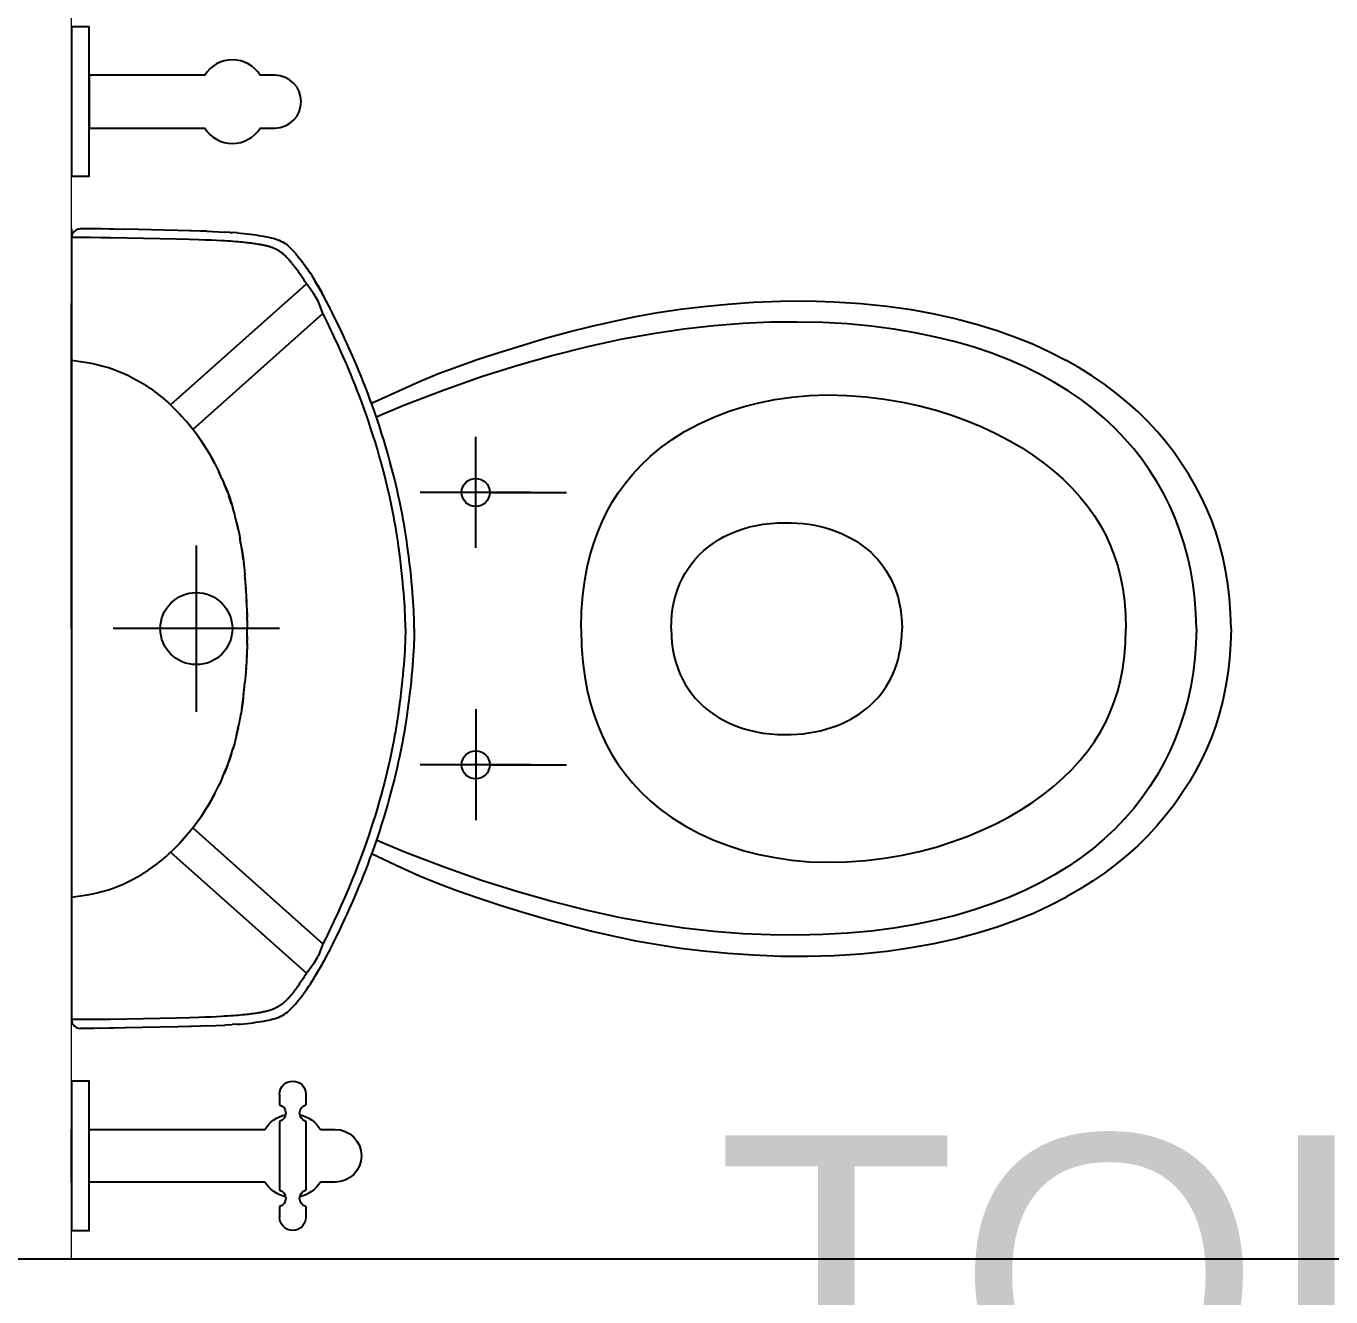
# Model space of a CAD drawing. Header units: millimetres. Extents: x 1255966 to 1543012, y 318612 to 465611.
# Drawn here: x 1410420 to 1411163, y 417077 to 417801 of the extents above; entities that cross this region are included whole.
import ezdxf

# ---------------------------------------------------------------- set-up
doc = ezdxf.new("R2010")
doc.units = ezdxf.units.MM
doc.header["$LTSCALE"] = 500
doc.header["$MEASUREMENT"] = 0
doc.layers.add('CILL', color=8, linetype='Continuous', lineweight=13)
for name, color, linetype in [('Drop', 143, 'Continuous'), ('FIXTURE', 251, 'Continuous'), ('HF', 95, 'Continuous'), ('TEXT-RM NAME', 6, 'Continuous')]:
    doc.layers.add(name, color=color, linetype=linetype)
doc.styles.get("Standard").update_dxf_attribs({"font": 'arial.ttf'})

# ---------------------------------------------------------------- blocks, each defined once
blk = doc.blocks.new('FH')
at = {"layer": 'FIXTURE'}
for p, q in [((70431.96, 31227.1), (70401.96, 31227.1)), ((70401.96, 31216.98), (70401.96, 31117.03)), ((70431.96, 31117.03), (70431.96, 31216.98)), ((70381.96, 31108.72), (70388.02, 31108.72)), ((70397.42, 31108.72), (70436.49, 31108.72)), ((70445.89, 31108.72), (70451.96, 31108.72)), ((70381.96, 31093.72), (70388.02, 31093.72)), ((70397.42, 31093.72), (70436.49, 31093.72)), ((70445.89, 31093.72), (70451.96, 31093.72)), ((70401.96, 31085.42), (70401.96, 31077.1)), ((70431.96, 31077.1), (70431.96, 31085.42))]:
    blk.add_line(p, q, dxfattribs=at)
blk.add_lwpolyline([(70374.46, 31227.1), (70459.46, 31227.1), (70459.46, 31216.98), (70374.46, 31216.98)], close=True, dxfattribs=at)
for centre, radius, start, end in [((70411.78, 31101.22), 18.61, 121.87767, 167.49458), ((70422.13, 31101.22), 18.61, 12.50542, 58.12233), ((70381.96, 31101.22), 7.5, 90, 270), ((70392.72, 31110.05), 4.88, 195.81513, 344.18487), ((70441.19, 31110.05), 4.88, 195.81513, 344.18487), ((70451.96, 31101.22), 7.5, 270, 90), ((70392.72, 31092.39), 4.88, 15.81513, 164.18487), ((70411.78, 31101.22), 18.61, 192.50542, 238.12233), ((70422.13, 31101.22), 18.61, 301.87767, 347.49458), ((70441.19, 31092.39), 4.88, 15.81513, 164.18487), ((70416.96, 31077.1), 15, 180, 0)]:
    blk.add_arc(centre, radius, start, end, dxfattribs=at)
blk = doc.blocks.new('STUDIO EWC (PLAN)')
at = {"layer": 'FIXTURE'}
for p, q in [((1463.53, 1258.92), (1466.28, 1259.11)), ((1467.61, 1259.22), (1466.28, 1259.11)), ((1467.61, 1259.22), (1470.51, 1259.39)), ((1480.86, 1259.88), (1470.51, 1259.39)), ((1480.86, 1259.88), (1484.52, 1260.01)), ((1484.34, 1260.01), (1490.54, 1260.19)), ((1489.49, 1260.16), (1497.37, 1260.35)), ((1490.67, 1255.18), (1498.13, 1255.36)), ((1497.3, 1260.35), (1527.51, 1261)), ((1498.13, 1255.36), (1535.57, 1256.15)), ((1527.16, 1260.99), (1536.12, 1261.16)), ((1534, 1261.13), (1541.37, 1261.23)), ((1535.57, 1256.15), (1540.98, 1256.22)), ((1540.74, 1261.22), (1546.59, 1261.27)), ((1540.98, 1256.22), (1546.72, 1256.27)), ((1544.96, 1261.26), (1551.26, 1261.28)), ((1546.72, 1256.27), (1557.79, 1256.28)), ((1549.65, 1261.28), (1552.79, 1261.28)), ((1552.79, 1261.28), (1552.79, 1261.28)), ((1557.79, 811.11), (1557.79, 1256.28)), ((1437.66, 1253.86), (1436.68, 1253.27)), ((1438.62, 1254.34), (1437.66, 1253.86)), ((1448.53, 1251.92), (1449.09, 1252.03)), ((1450.01, 1252.21), (1450.68, 1252.33)), ((1450.68, 1252.33), (1451.4, 1252.45)), ((1451.4, 1252.45), (1452.15, 1252.58)), ((1452.15, 1252.58), (1452.94, 1252.7)), ((1452.94, 1252.7), (1453.74, 1252.81)), ((1453.74, 1252.81), (1454.58, 1252.93)), ((1454.58, 1252.93), (1455.44, 1253.04)), ((1455.44, 1253.04), (1456.35, 1253.16)), ((1456.35, 1253.16), (1457.3, 1253.27)), ((1457.3, 1253.27), (1458.31, 1253.38)), ((1458.31, 1253.38), (1459.37, 1253.5)), ((1459.37, 1253.5), (1460.5, 1253.61)), ((1460.5, 1253.61), (1461.7, 1253.72)), ((1461.7, 1253.72), (1462.98, 1253.84)), ((1462.98, 1253.84), (1464.34, 1253.95)), ((1464.34, 1253.95), (1465.79, 1254.06)), ((1465.79, 1254.06), (1467.32, 1254.17)), ((1467.32, 1254.17), (1468.93, 1254.28)), ((1468.93, 1254.28), (1470.63, 1254.38)), ((1470.63, 1254.38), (1472.42, 1254.49)), ((1472.42, 1254.49), (1475.28, 1254.64)), ((1475.28, 1254.64), (1478.4, 1254.78)), ((1478.4, 1254.78), (1481.76, 1254.91)), ((1481.76, 1254.91), (1485.39, 1255.03)), ((1485.39, 1255.03), (1490.67, 1255.18)), ((1557.79, 806.11), (1557.79, 1251.28)), ((1429.52, 1246.36), (1429.52, 1246.36)), ((1415.74, 1225.76), (1415.34, 1225.04)), ((1415.69, 1225.66), (1418.85, 1230.98)), ((1415.72, 1225.72), (1415.73, 1225.73)), ((1418.85, 1231.16), (1417.83, 1229.43)), ((1419.87, 1232.82), (1418.85, 1231.16)), ((1418.85, 1230.98), (1419.36, 1231.81)), ((1419.36, 1231.81), (1419.79, 1232.52)), ((1420.07, 1224.49), (1422.81, 1228.22)), ((1422.81, 1228.22), (1424.05, 1229.89)), ((1501.47, 1161.03), (1424.05, 1229.89)), ((1411.46, 1217.7), (1412.86, 1220.4)), ((1412.39, 1219.5), (1413.53, 1221.68)), ((1413.23, 1221.1), (1414.2, 1222.93)), ((1414.03, 1222.61), (1414.85, 1224.13)), ((1414.76, 1223.97), (1415.49, 1225.3)), ((1417.86, 1220.78), (1420.07, 1224.49)), ((1407.66, 1210.13), (1409.4, 1213.63)), ((1409.4, 1213.63), (1410.74, 1216.29)), ((1410.66, 1216.14), (1411.52, 1217.83)), ((1488.82, 1147.12), (1414.7, 1213.04)), ((1557.79, 1033.71), (1557.79, 1213.76)), ((1403.94, 1202.39), (1405.84, 1206.39)), ((1405.84, 1206.39), (1407.66, 1210.13)), ((1410.35, 1204.22), (1412.15, 1207.92)), ((1494.42, 1153.85), (1494.04, 1153.42)), ((1488.17, 1146.3), (1487.51, 1145.43)), ((1327.72, 1079.62), (1327.72, 1142.81)), ((1472.74, 1120.45), (1473.89, 1122.93)), ((1475.06, 1125.31), (1473.55, 1122.21)), ((1470.65, 1115.62), (1469.26, 1112.11)), ((1471.99, 1118.76), (1470.65, 1115.62)), ((1471.8, 1118.34), (1472.74, 1120.45)), ((1472.74, 1120.45), (1472.74, 1120.45)), ((1318.65, 1111.22), (1276.12, 1111.22)), ((1296.13, 1111.22), (1359.32, 1111.22)), ((1467.94, 1108.47), (1466.74, 1104.85)), ((1469.26, 1112.11), (1467.94, 1108.47)), ((1466.74, 1104.85), (1465.74, 1101.55)), ((1461.34, 1081.99), (1461.91, 1085.24)), ((1462.42, 1087.9), (1461.85, 1084.9)), ((1460.89, 1079.19), (1461.47, 1082.72)), ((1486.77, 986.3), (1486.77, 1081.09)), ((1369.89, 1066.74), (1370.3, 1070.38)), ((1459.83, 1071.4), (1459.51, 1068.54)), ((1364.23, 1060.49), (1364.55, 1063.79)), ((1364.55, 1063.79), (1364.92, 1067.28)), ((1369.21, 1060.03), (1369.53, 1063.29)), ((1369.53, 1063.29), (1369.89, 1066.74)), ((1458.73, 1060.13), (1458.92, 1062.48)), ((1458.9, 1062.25), (1459.1, 1064.45)), ((1459.31, 1066.66), (1459.09, 1064.42)), ((1459.56, 1068.99), (1459.29, 1066.47)), ((1363.7, 1054.44), (1363.95, 1057.38)), ((1363.95, 1057.38), (1364.23, 1060.49)), ((1368.69, 1054.04), (1368.93, 1056.95)), ((1368.93, 1056.95), (1369.21, 1060.03)), ((1458.23, 1052.36), (1458.38, 1055.08)), ((1458.33, 1054.19), (1458.49, 1056.85)), ((1458.44, 1056.1), (1458.62, 1058.68)), ((1458.58, 1058.08), (1458.76, 1060.55)), ((1363.15, 1046.46), (1363.31, 1048.98)), ((1363.31, 1048.98), (1363.49, 1051.64)), ((1363.49, 1051.64), (1363.7, 1054.44)), ((1368.15, 1046.17), (1368.3, 1048.66)), ((1368.3, 1048.66), (1368.48, 1051.28)), ((1368.48, 1051.28), (1368.69, 1054.04)), ((1457.95, 1045.7), (1458.05, 1048.59)), ((1458, 1047.27), (1458.12, 1050.12)), ((1458.07, 1048.9), (1458.19, 1051.71)), ((1458.14, 1050.59), (1458.28, 1053.36)), ((1362.79, 1037.99), (1362.85, 1039.89)), ((1362.85, 1039.89), (1362.93, 1041.92)), ((1362.93, 1041.92), (1363.03, 1044.11)), ((1363.03, 1044.11), (1363.15, 1046.46)), ((1367.85, 1039.72), (1367.92, 1041.71)), ((1367.92, 1041.71), (1368.02, 1043.86)), ((1368.02, 1043.86), (1368.15, 1046.17)), ((1457.78, 1038.11), (1457.82, 1040.48)), ((1457.86, 1042.74), (1457.81, 1039.97)), ((1457.84, 1041.73), (1457.91, 1044.33)), ((1457.9, 1044.19), (1458, 1047.12)), ((1367.79, 1037.86), (1367.85, 1039.72)), ((1439.38, 1033.69), (1534.16, 1033.69)), ((1457.79, 1038.65), (1457.76, 1035.85)), ((1457.77, 1036.11), (1457.76, 1033.69)), ((1457.77, 1031.28), (1457.76, 1033.69)), ((1557.79, 1033.71), (1557.79, 853.66)), ((1362.79, 1029.4), (1362.85, 1027.5)), ((1362.85, 1027.5), (1362.93, 1025.47)), ((1362.93, 1025.47), (1363.03, 1023.28)), ((1367.79, 1029.53), (1367.85, 1027.67)), ((1367.85, 1027.67), (1367.92, 1025.68)), ((1367.92, 1025.68), (1368.02, 1023.53)), ((1457.79, 1028.74), (1457.76, 1031.54)), ((1457.78, 1029.28), (1457.82, 1026.9)), ((1457.86, 1024.65), (1457.81, 1027.42)), ((1457.84, 1025.66), (1457.91, 1023.06)), ((1557.79, 1028.71), (1557.79, 848.66)), ((1363.03, 1023.28), (1363.15, 1020.93)), ((1363.15, 1020.93), (1363.31, 1018.41)), ((1363.31, 1018.41), (1363.49, 1015.75)), ((1368.02, 1023.53), (1368.15, 1021.21)), ((1368.15, 1021.21), (1368.3, 1018.73)), ((1368.3, 1018.73), (1368.48, 1016.11)), ((1457.9, 1023.2), (1458, 1020.27)), ((1457.95, 1021.69), (1458.05, 1018.8)), ((1458, 1020.12), (1458.12, 1017.26)), ((1458.07, 1018.49), (1458.19, 1015.68)), ((1363.49, 1015.75), (1363.7, 1012.95)), ((1363.7, 1012.95), (1363.95, 1010.01)), ((1368.48, 1016.11), (1368.69, 1013.35)), ((1368.69, 1013.35), (1368.93, 1010.44)), ((1368.93, 1010.44), (1369.21, 1007.36)), ((1458.14, 1016.8), (1458.28, 1014.03)), ((1458.23, 1015.03), (1458.38, 1012.31)), ((1458.33, 1013.19), (1458.49, 1010.54)), ((1458.44, 1011.29), (1458.62, 1008.71)), ((1363.95, 1010.01), (1364.23, 1006.9)), ((1364.23, 1006.9), (1364.55, 1003.6)), ((1364.55, 1003.6), (1364.92, 1000.11)), ((1369.21, 1007.36), (1369.53, 1004.1)), ((1369.53, 1004.1), (1369.89, 1000.65)), ((1458.58, 1009.31), (1458.76, 1006.83)), ((1458.73, 1007.26), (1458.92, 1004.91)), ((1458.9, 1005.14), (1459.1, 1002.94)), ((1459.31, 1000.73), (1459.09, 1002.97)), ((1369.89, 1000.65), (1370.3, 997.01)), ((1459.56, 998.4), (1459.29, 1000.92)), ((1459.83, 995.99), (1459.51, 998.85)), ((1460.89, 988.2), (1461.47, 984.67)), ((1327.72, 987.77), (1327.72, 924.58)), ((1461.34, 985.4), (1461.91, 982.15)), ((1462.42, 979.49), (1461.85, 982.49)), ((1466.74, 962.54), (1465.74, 965.84)), ((1467.94, 958.92), (1466.74, 962.54)), ((1469.26, 955.28), (1467.94, 958.92)), ((1318.65, 956.17), (1276.12, 956.17)), ((1296.13, 956.17), (1359.32, 956.17)), ((1470.65, 951.77), (1469.26, 955.28)), ((1471.99, 948.63), (1470.65, 951.77)), ((1471.8, 949.05), (1472.74, 946.94)), ((1472.74, 946.94), (1473.89, 944.46)), ((1472.74, 946.94), (1472.74, 946.94)), ((1475.06, 942.08), (1473.55, 945.18)), ((1488.17, 921.09), (1487.51, 921.95)), ((1488.82, 920.26), (1414.7, 854.35)), ((1494.42, 913.54), (1494.04, 913.97)), ((1501.47, 906.35), (1424.05, 837.49)), ((1403.94, 865), (1405.84, 861)), ((1410.35, 863.17), (1412.15, 859.47)), ((1405.84, 861), (1407.66, 857.26)), ((1407.66, 857.26), (1409.4, 853.76)), ((1409.4, 853.76), (1410.74, 851.1)), ((1410.66, 851.25), (1411.52, 849.56)), ((1411.46, 849.68), (1412.86, 846.99)), ((1412.39, 847.89), (1413.53, 845.7)), ((1413.23, 846.29), (1414.2, 844.46)), ((1414.03, 844.78), (1414.85, 843.26)), ((1414.76, 843.42), (1415.49, 842.09)), ((1415.75, 841.62), (1415.34, 842.35)), ((1415.69, 841.73), (1418.85, 836.41)), ((1415.72, 841.67), (1415.73, 841.65)), ((1417.86, 846.61), (1420.07, 842.9)), ((1420.07, 842.9), (1422.81, 839.17)), ((1418.85, 836.23), (1417.83, 837.96)), ((1418.85, 836.41), (1419.36, 835.58)), ((1419.87, 834.56), (1418.85, 836.23)), ((1419.36, 835.58), (1419.79, 834.87)), ((1422.81, 839.17), (1424.05, 837.49)), ((1429.52, 821.02), (1429.52, 821.02)), ((1437.66, 813.53), (1436.68, 814.12)), ((1438.62, 813.04), (1437.66, 813.53)), ((1448.53, 815.47), (1449.09, 815.35)), ((1450.01, 815.18), (1450.68, 815.06)), ((1450.68, 815.06), (1451.4, 814.94)), ((1451.4, 814.94), (1452.15, 814.81)), ((1452.15, 814.81), (1452.94, 814.69)), ((1452.94, 814.69), (1453.74, 814.57)), ((1453.74, 814.57), (1454.58, 814.46)), ((1454.58, 814.46), (1455.44, 814.34)), ((1455.44, 814.34), (1456.35, 814.23)), ((1456.35, 814.23), (1457.3, 814.12)), ((1457.3, 814.12), (1458.31, 814.01)), ((1458.31, 814.01), (1459.37, 813.89)), ((1459.37, 813.89), (1460.5, 813.78)), ((1460.5, 813.78), (1461.7, 813.67)), ((1461.7, 813.67), (1462.98, 813.55)), ((1462.98, 813.55), (1464.34, 813.44)), ((1464.34, 813.44), (1465.79, 813.33)), ((1465.79, 813.33), (1467.32, 813.22)), ((1467.32, 813.22), (1468.93, 813.11)), ((1468.93, 813.11), (1470.63, 813)), ((1470.63, 813), (1472.42, 812.9)), ((1472.42, 812.9), (1475.28, 812.75)), ((1475.28, 812.75), (1478.4, 812.61)), ((1478.4, 812.61), (1481.77, 812.48)), ((1481.77, 812.48), (1485.39, 812.36)), ((1485.39, 812.36), (1490.67, 812.2)), ((1490.67, 812.2), (1498.13, 812.03)), ((1498.13, 812.03), (1535.57, 811.24)), ((1535.57, 811.24), (1540.98, 811.17)), ((1540.98, 811.17), (1546.72, 811.12)), ((1546.72, 811.12), (1557.79, 811.11)), ((1463.53, 808.47), (1466.28, 808.28)), ((1467.62, 808.17), (1466.28, 808.28)), ((1467.62, 808.17), (1470.51, 808)), ((1480.86, 807.51), (1470.51, 808)), ((1480.86, 807.51), (1484.52, 807.38)), ((1484.34, 807.38), (1490.54, 807.2)), ((1489.5, 807.23), (1497.37, 807.04)), ((1497.3, 807.04), (1527.51, 806.39)), ((1527.16, 806.4), (1536.12, 806.23)), ((1534, 806.26), (1541.37, 806.16)), ((1540.74, 806.17), (1546.59, 806.12)), ((1544.96, 806.13), (1551.26, 806.11)), ((1549.65, 806.11), (1552.79, 806.11)), ((1552.79, 806.11), (1552.79, 806.11))]:
    blk.add_line(p, q, dxfattribs=at)
for points in [[(1447.85, 1256.99), (1446.91, 1256.8), (1445.55, 1256.52), (1444.25, 1256.21), (1443, 1255.89), (1441.81, 1255.54), (1440.68, 1255.18), (1440.3, 1255.04)], [(1463.53, 1258.92), (1461.6, 1258.76), (1459.72, 1258.59), (1457.91, 1258.41), (1456.16, 1258.21), (1454.48, 1258.01), (1452.85, 1257.79), (1451.28, 1257.57), (1449.77, 1257.33), (1448.31, 1257.07), (1447.85, 1256.99)], [(1424.05, 1229.89), (1424.5, 1230.61), (1424.93, 1231.31), (1425.36, 1231.98), (1425.78, 1232.63), (1426.19, 1233.26), (1426.59, 1233.87), (1426.99, 1234.45), (1427.37, 1235.02), (1427.75, 1235.58), (1428.13, 1236.11), (1428.49, 1236.63), (1428.85, 1237.14), (1429.21, 1237.63), (1429.56, 1238.11), (1429.9, 1238.57), (1430.23, 1239.02), (1430.56, 1239.45), (1430.88, 1239.87), (1431.19, 1240.27), (1431.49, 1240.66), (1431.78, 1241.03), (1432.07, 1241.39), (1432.35, 1241.74), (1432.63, 1242.07), (1432.89, 1242.39), (1433.15, 1242.7), (1433.4, 1242.99), (1433.65, 1243.28), (1433.89, 1243.55), (1434.13, 1243.81), (1434.36, 1244.07), (1434.59, 1244.32), (1434.81, 1244.56), (1435.03, 1244.79), (1435.25, 1245.02), (1435.47, 1245.24), (1435.69, 1245.46), (1435.91, 1245.67), (1436.13, 1245.88), (1436.35, 1246.09), (1436.58, 1246.3), (1436.82, 1246.51), (1437.07, 1246.72), (1437.33, 1246.93), (1437.6, 1247.15), (1437.89, 1247.38), (1438.19, 1247.6), (1438.5, 1247.83), (1438.82, 1248.06), (1439.15, 1248.28), (1439.49, 1248.49), (1439.82, 1248.7), (1440.14, 1248.9), (1440.47, 1249.09), (1440.79, 1249.27), (1441.1, 1249.45), (1441.41, 1249.61), (1441.71, 1249.76), (1442, 1249.9), (1442.29, 1250.04), (1442.56, 1250.16), (1442.83, 1250.28), (1443.09, 1250.38), (1443.34, 1250.48), (1443.58, 1250.58), (1443.81, 1250.66), (1444.04, 1250.74), (1444.27, 1250.82), (1444.49, 1250.89), (1444.71, 1250.96), (1444.92, 1251.03), (1445.14, 1251.09), (1445.35, 1251.15), (1445.56, 1251.21), (1445.77, 1251.27), (1445.98, 1251.33), (1446.19, 1251.38), (1446.41, 1251.44), (1446.62, 1251.49), (1446.84, 1251.55), (1447.07, 1251.6), (1447.3, 1251.65), (1447.53, 1251.71), (1447.77, 1251.76), (1448.01, 1251.81), (1448.27, 1251.87), (1448.53, 1251.92)], [(1436.68, 1253.27), (1435.82, 1252.67), (1434.92, 1251.96), (1434.01, 1251.17), (1433.11, 1250.31), (1432.2, 1249.39), (1431.3, 1248.42), (1430.4, 1247.4), (1429.52, 1246.36)], [(1435.91, 1252.74), (1436.3, 1253.02), (1436.68, 1253.27)], [(1440.3, 1255.04), (1439.62, 1254.78), (1438.62, 1254.34)], [(1449.09, 1252.03), (1449.69, 1252.15), (1450.01, 1252.21)], [(1429.52, 1246.36), (1428.56, 1245.2), (1427.64, 1244.04), (1426.7, 1242.83), (1425.75, 1241.57), (1424.79, 1240.25), (1423.82, 1238.88), (1422.85, 1237.45), (1421.86, 1235.97), (1420.87, 1234.43), (1419.87, 1232.82)], [(1415.69, 1225.66), (1415.57, 1225.37), (1415.49, 1225.07)], [(1415.69, 1225.66), (1415.69, 1225.67), (1415.7, 1225.68), (1415.71, 1225.69), (1415.71, 1225.71)], [(1417.83, 1229.43), (1416.8, 1227.64), (1415.75, 1225.78)], [(1386.99, 1161.74), (1370.07, 1169.67), (1359.7, 1174.37), (1348.96, 1178.87), (1337.99, 1182.96), (1326.33, 1187), (1313.86, 1191.1), (1300.99, 1195.11), (1287.93, 1198.95), (1274.74, 1202.57), (1261.65, 1205.89), (1248.98, 1208.8), (1236.62, 1211.34), (1224.07, 1213.58), (1211.17, 1215.52), (1197.96, 1217.15), (1184.23, 1218.46), (1169.59, 1219.47), (1154.26, 1220.09), (1138.93, 1220.22), (1123.66, 1219.81), (1108.42, 1218.83), (1093.73, 1217.3), (1079.86, 1215.3), (1066.67, 1212.87), (1054.09, 1210.05), (1042.17, 1206.89), (1030.96, 1203.44), (1020.36, 1199.69), (1010.28, 1195.61), (1000.65, 1191.16), (991.33, 1186.3)], [(1416.05, 1216.65), (1416.48, 1217.76), (1416.69, 1218.29)], [(1416.69, 1218.29), (1417.09, 1219.26), (1417.27, 1219.7)], [(1417.27, 1219.7), (1417.76, 1220.6), (1417.86, 1220.78)], [(1412.15, 1207.92), (1413.87, 1211.39), (1414.7, 1213.04)], [(1414.7, 1213.04), (1414.92, 1213.65), (1415.15, 1214.26)], [(1415.15, 1214.26), (1415.83, 1216.07), (1416.05, 1216.65)], [(917.46, 1033.81), (917.7, 1042.29), (918.31, 1050.57), (919.28, 1058.68), (920.63, 1066.6), (922.34, 1074.35), (924.41, 1081.91), (926.82, 1089.29), (929.58, 1096.48), (932.67, 1103.51), (936.08, 1110.36), (939.83, 1117.04), (943.93, 1123.54), (948.37, 1129.87), (953.16, 1136.03), (958.35, 1142), (963.93, 1147.8), (969.9, 1153.41), (976.32, 1158.83), (983.16, 1164.05), (990.45, 1169.07), (998.19, 1173.86), (1006.41, 1178.39), (1015.09, 1182.69), (1024.25, 1186.7), (1033.89, 1190.41), (1044.01, 1193.83), (1054.65, 1196.93), (1065.81, 1199.7), (1077.5, 1202.14), (1089.77, 1204.18), (1102.61, 1205.84), (1116.03, 1207.1), (1130.05, 1207.9), (1144.67, 1208.22), (1159.9, 1208.08), (1175.74, 1207.35), (1192.19, 1206.05), (1209.26, 1204.18), (1226.94, 1201.58), (1245.21, 1198.24), (1264.09, 1194.17), (1283.59, 1189.27), (1303.71, 1183.55), (1324.43, 1177), (1345.77, 1169.51), (1367.7, 1161.06), (1384.31, 1154.14)], [(1407.48, 1198.18), (1409.41, 1202.28), (1410.35, 1204.22)], [(1364.92, 1067.28), (1365.34, 1070.97), (1365.57, 1072.89), (1365.81, 1074.87), (1366.08, 1076.9), (1366.36, 1079), (1366.66, 1081.16), (1366.98, 1083.39), (1367.33, 1085.7), (1367.7, 1088.07), (1368.1, 1090.51), (1368.52, 1093.02), (1368.98, 1095.6), (1369.47, 1098.26), (1370, 1100.99), (1370.56, 1103.81), (1371.16, 1106.7), (1371.8, 1109.68), (1372.49, 1112.75), (1373.23, 1115.91), (1374.02, 1119.19), (1374.87, 1122.58), (1375.78, 1126.08), (1376.76, 1129.68), (1377.8, 1133.4), (1378.91, 1137.22), (1380.07, 1141.09), (1381.3, 1145.01), (1382.58, 1148.99), (1383.89, 1152.9), (1385.21, 1156.77), (1386.56, 1160.58), (1387.9, 1164.25), (1389.21, 1167.74), (1390.49, 1171.1), (1391.76, 1174.33), (1392.99, 1177.41), (1394.2, 1180.36), (1395.38, 1183.21), (1396.54, 1185.94), (1397.67, 1188.56), (1398.77, 1191.08), (1399.86, 1193.51), (1400.91, 1195.85), (1401.94, 1198.11), (1402.95, 1200.29), (1403.94, 1202.39)], [(1370.3, 1070.38), (1370.78, 1074.24), (1371.03, 1076.25), (1371.31, 1078.32), (1371.61, 1080.46), (1371.93, 1082.67), (1372.27, 1084.94), (1372.64, 1087.28), (1373.03, 1089.68), (1373.45, 1092.16), (1373.9, 1094.71), (1374.38, 1097.33), (1374.9, 1100.03), (1375.46, 1102.81), (1376.05, 1105.66), (1376.69, 1108.6), (1377.37, 1111.64), (1378.09, 1114.76), (1378.87, 1117.99), (1379.72, 1121.34), (1380.62, 1124.79), (1381.58, 1128.35), (1382.61, 1132.03), (1383.71, 1135.8), (1384.86, 1139.62), (1386.07, 1143.5), (1387.34, 1147.43), (1388.62, 1151.3), (1389.94, 1155.12), (1391.27, 1158.89), (1392.59, 1162.51), (1393.88, 1165.97), (1395.16, 1169.29), (1396.41, 1172.48), (1397.63, 1175.54), (1398.83, 1178.46), (1400, 1181.27), (1401.14, 1183.97), (1402.26, 1186.56), (1403.35, 1189.06), (1404.42, 1191.47), (1405.46, 1193.78), (1406.49, 1196.02), (1407.48, 1198.18)], [(897.6, 1033.81), (897.97, 1042.53), (898.63, 1050.99), (899.59, 1059.18), (900.84, 1067.06), (902.39, 1074.62), (904.24, 1081.87), (906.41, 1088.88), (908.89, 1095.68), (911.68, 1102.29), (914.77, 1108.76), (918.17, 1115.17), (921.87, 1121.52), (925.89, 1127.78), (930.2, 1133.93), (934.84, 1139.96), (939.8, 1145.84), (945.09, 1151.56), (950.71, 1157.09), (956.67, 1162.44), (962.98, 1167.61), (969.66, 1172.62), (976.67, 1177.43), (983.92, 1182.01), (991.33, 1186.3)], [(1557.79, 1186.49), (1548.89, 1185.18), (1545.73, 1184.6), (1542.66, 1183.93), (1539.71, 1183.16), (1536.84, 1182.32), (1534.02, 1181.37), (1531.23, 1180.32), (1528.5, 1179.18), (1525.76, 1177.92), (1523.01, 1176.54), (1520.27, 1175.03), (1517.55, 1173.41)], [(1267.71, 1033.81), (1267.45, 1043.67), (1266.75, 1052.73), (1265.65, 1061.08), (1264.23, 1068.73), (1262.52, 1075.8), (1260.53, 1082.42), (1258.29, 1088.63), (1255.81, 1094.5), (1253.04, 1100.17), (1249.96, 1105.66), (1246.55, 1111), (1242.73, 1116.27), (1238.45, 1121.49), (1233.67, 1126.62), (1228.35, 1131.66), (1222.45, 1136.57), (1215.93, 1141.32), (1208.79, 1145.83), (1200.85, 1150.13), (1192.23, 1154.08), (1183.45, 1157.43), (1174.95, 1160.11), (1166.47, 1162.28), (1157.52, 1164.07), (1147.86, 1165.46), (1137.72, 1166.36), (1127.27, 1166.71), (1116.53, 1166.49), (1105.61, 1165.7), (1094.97, 1164.39), (1084.84, 1162.65), (1075.11, 1160.52), (1065.7, 1158.01), (1056.6, 1155.14), (1047.88, 1151.97), (1039.55, 1148.51), (1031.62, 1144.8), (1024.12, 1140.86), (1017.08, 1136.74), (1010.55, 1132.49), (1004.48, 1128.11), (998.74, 1123.53), (993.29, 1118.7), (988.21, 1113.68), (983.55, 1108.53), (979.33, 1103.28), (975.52, 1097.94), (972.11, 1092.48), (969.11, 1086.93), (966.5, 1081.26), (964.21, 1075.38), (962.27, 1069.31), (960.67, 1063.01), (959.38, 1056.34), (958.42, 1049.24), (957.82, 1041.74), (957.62, 1033.81)], [(1513.12, 1170.5), (1511.78, 1169.55), (1510.44, 1168.56), (1509.11, 1167.54), (1507.77, 1166.49), (1506.44, 1165.41), (1505.11, 1164.29), (1503.78, 1163.14), (1502.46, 1161.95), (1501.14, 1160.73)], [(1517.55, 1173.41), (1517.06, 1173.1), (1516.57, 1172.79), (1516.08, 1172.48), (1515.58, 1172.16), (1515.09, 1171.84), (1514.6, 1171.51), (1514.11, 1171.18), (1513.62, 1170.84), (1513.12, 1170.5)], [(1476.26, 1127.63), (1477.57, 1130.06), (1478.97, 1132.54), (1480.49, 1135.08), (1482.12, 1137.69), (1483.88, 1140.36), (1485.8, 1143.11), (1487.88, 1145.93), (1490.13, 1148.8), (1492.57, 1151.74), (1495.21, 1154.72), (1498.07, 1157.72), (1501.15, 1160.74)], [(1493.65, 1152.98), (1493.27, 1152.55), (1492.89, 1152.11), (1492.56, 1151.72)], [(1496.39, 1155.98), (1495.86, 1155.42), (1495.36, 1154.88), (1494.88, 1154.35), (1494.42, 1153.85)], [(1485.98, 1143.36), (1484.44, 1141.17), (1482.88, 1138.85), (1481.3, 1136.4), (1479.73, 1133.83), (1478.16, 1131.12), (1476.6, 1128.28), (1475.03, 1125.25)], [(1469.05, 1111.53), (1469.92, 1113.81), (1470.84, 1116.07)], [(1466.67, 1104.63), (1467.43, 1106.96), (1468.22, 1109.25)], [(1464.9, 1098.59), (1465.27, 1099.92), (1465.95, 1102.29)], [(1151.72, 1093.96), (1148.24, 1093.95), (1144.8, 1093.8), (1141.4, 1093.51), (1138.04, 1093.08), (1134.74, 1092.51), (1131.52, 1091.82), (1128.39, 1091), (1125.36, 1090.07), (1122.42, 1089.02), (1119.59, 1087.86), (1116.86, 1086.6), (1114.23, 1085.23), (1111.7, 1083.77), (1109.27, 1082.2), (1106.94, 1080.54), (1104.73, 1078.79), (1102.63, 1076.94), (1100.66, 1075.02), (1098.82, 1073.04), (1097.1, 1070.99), (1095.5, 1068.86), (1094.02, 1066.67), (1092.65, 1064.41), (1091.38, 1062.04), (1090.22, 1059.57), (1089.15, 1056.99), (1088.19, 1054.26), (1087.33, 1051.36), (1086.58, 1048.3), (1085.96, 1045.03), (1085.48, 1041.53), (1085.16, 1037.79), (1085.01, 1033.81)], [(1175.5, 1090.51), (1171.78, 1091.56), (1167.95, 1092.43), (1164.02, 1093.11), (1159.99, 1093.6), (1155.89, 1093.88), (1151.72, 1093.96)], [(1463.88, 1094.54), (1463.81, 1094.26), (1463.07, 1091.01), (1462.39, 1087.73)], [(1462.9, 1090.22), (1463.44, 1092.69), (1464.02, 1095.12), (1464.63, 1097.53), (1464.9, 1098.59)], [(1216.45, 1033.81), (1216.34, 1038), (1216.01, 1042), (1215.47, 1045.83), (1214.73, 1049.48), (1213.81, 1052.96), (1212.72, 1056.28), (1211.46, 1059.45), (1210.04, 1062.46), (1208.44, 1065.36), (1206.67, 1068.15), (1204.73, 1070.82), (1202.61, 1073.38), (1200.33, 1075.81), (1197.88, 1078.13), (1195.25, 1080.32), (1192.45, 1082.37), (1189.46, 1084.29), (1186.27, 1086.08), (1182.88, 1087.72), (1179.3, 1089.19), (1175.53, 1090.5)], [(1460.89, 1079.19), (1460.5, 1076.49), (1460.14, 1073.89), (1459.75, 1070.69)], [(1460.02, 1072.96), (1460.33, 1075.32), (1460.67, 1077.73), (1461.05, 1080.2)], [(897.6, 1033.57), (897.97, 1024.86), (898.63, 1016.4), (899.59, 1008.21), (900.84, 1000.33), (902.39, 992.77), (904.24, 985.52), (906.41, 978.51), (908.89, 971.71), (911.68, 965.1), (914.77, 958.63), (918.17, 952.22), (921.87, 945.87), (925.89, 939.61), (930.2, 933.46), (934.84, 927.43), (939.8, 921.55), (945.09, 915.83), (950.71, 910.3), (956.67, 904.95), (962.98, 899.78), (969.66, 894.77), (976.67, 889.95), (983.92, 885.38), (991.33, 881.09)], [(917.46, 1033.57), (917.7, 1025.1), (918.31, 1016.81), (919.28, 1008.71), (920.63, 1000.78), (922.34, 993.04), (924.41, 985.48), (926.82, 978.1), (929.58, 970.9), (932.67, 963.88), (936.08, 957.03), (939.83, 950.35), (943.93, 943.85), (948.37, 937.51), (953.16, 931.36), (958.35, 925.39), (963.93, 919.59), (969.9, 913.97), (976.32, 908.56), (983.16, 903.34), (990.45, 898.31), (998.19, 893.53), (1006.41, 888.99), (1015.09, 884.7), (1024.25, 880.69), (1033.89, 876.98), (1044.01, 873.55), (1054.65, 870.46), (1065.81, 867.69), (1077.5, 865.25), (1089.77, 863.21), (1102.61, 861.55), (1116.03, 860.28), (1130.05, 859.49), (1144.67, 859.17), (1159.9, 859.31), (1175.74, 860.04), (1192.19, 861.33), (1209.26, 863.21), (1226.94, 865.81), (1245.21, 869.15), (1264.09, 873.22), (1283.59, 878.12), (1303.71, 883.84), (1324.43, 890.39), (1345.77, 897.87), (1367.7, 906.33), (1384.31, 913.25)], [(1267.71, 1033.57), (1267.45, 1023.72), (1266.75, 1014.65), (1265.65, 1006.31), (1264.23, 998.66), (1262.52, 991.59), (1260.53, 984.97), (1258.29, 978.76), (1255.81, 972.89), (1253.04, 967.22), (1249.96, 961.73), (1246.55, 956.39), (1242.73, 951.12), (1238.45, 945.9), (1233.67, 940.76), (1228.35, 935.73), (1222.45, 930.82), (1215.93, 926.07), (1208.79, 921.56), (1200.85, 917.26), (1192.23, 913.31), (1183.45, 909.96), (1174.95, 907.28), (1166.47, 905.11), (1157.52, 903.32), (1147.86, 901.93), (1137.72, 901.03), (1127.27, 900.68), (1116.53, 900.9), (1105.61, 901.69), (1094.97, 903), (1084.84, 904.74), (1075.11, 906.87), (1065.7, 909.38), (1056.6, 912.25), (1047.88, 915.42), (1039.55, 918.87), (1031.62, 922.59), (1024.12, 926.52), (1017.08, 930.65), (1010.55, 934.9), (1004.48, 939.27), (998.74, 943.86), (993.29, 948.69), (988.21, 953.71), (983.55, 958.86), (979.33, 964.1), (975.52, 969.45), (972.11, 974.9), (969.11, 980.46), (966.5, 986.13), (964.21, 992.01), (962.27, 998.08), (960.67, 1004.38), (959.38, 1011.04), (958.42, 1018.14), (957.82, 1025.65), (957.62, 1033.57)], [(1151.72, 973.43), (1148.24, 973.44), (1144.8, 973.59), (1141.4, 973.88), (1138.04, 974.31), (1134.74, 974.88), (1131.52, 975.57), (1128.39, 976.39), (1125.36, 977.32), (1122.42, 978.37), (1119.59, 979.53), (1116.86, 980.79), (1114.23, 982.15), (1111.7, 983.62), (1109.27, 985.19), (1106.94, 986.85), (1104.73, 988.6), (1102.63, 990.45), (1100.66, 992.36), (1098.82, 994.35), (1097.1, 996.4), (1095.5, 998.53), (1094.02, 1000.72), (1092.65, 1002.98), (1091.38, 1005.35), (1090.22, 1007.82), (1089.15, 1010.4), (1088.19, 1013.13), (1087.33, 1016.02), (1086.58, 1019.08), (1085.96, 1022.35), (1085.48, 1025.86), (1085.16, 1029.59), (1085.01, 1033.57)], [(1216.45, 1033.57), (1216.34, 1029.39), (1216.01, 1025.38), (1215.47, 1021.56), (1214.73, 1017.91), (1213.81, 1014.43), (1212.72, 1011.11), (1211.46, 1007.94), (1210.04, 1004.93), (1208.44, 1002.03), (1206.67, 999.24), (1204.73, 996.56), (1202.61, 994.01), (1200.33, 991.57), (1197.88, 989.26), (1195.25, 987.07), (1192.45, 985.02), (1189.46, 983.1), (1186.27, 981.31), (1182.87, 979.67), (1179.28, 978.19), (1175.5, 976.88)], [(1362.73, 1033.69), (1362.73, 1034.51), (1362.74, 1035.34), (1362.75, 1036.2), (1362.77, 1037.09), (1362.79, 1037.99)], [(1362.73, 1033.69), (1362.73, 1032.88), (1362.74, 1032.04), (1362.75, 1031.18), (1362.77, 1030.3), (1362.79, 1029.4)], [(1367.73, 1033.69), (1367.74, 1034.48), (1367.74, 1035.29), (1367.75, 1036.12), (1367.77, 1036.98), (1367.79, 1037.86)], [(1367.73, 1033.69), (1367.74, 1032.91), (1367.74, 1032.1), (1367.75, 1031.26), (1367.77, 1030.41), (1367.79, 1029.53)], [(1364.92, 1000.11), (1365.34, 996.42), (1365.57, 994.5), (1365.81, 992.52), (1366.08, 990.49), (1366.36, 988.39), (1366.66, 986.23), (1366.98, 983.99), (1367.33, 981.69), (1367.7, 979.32), (1368.1, 976.88), (1368.52, 974.37), (1368.98, 971.79), (1369.47, 969.13), (1370, 966.4), (1370.56, 963.58), (1371.16, 960.69), (1371.8, 957.71), (1372.49, 954.64), (1373.23, 951.48), (1374.02, 948.2), (1374.87, 944.81), (1375.78, 941.31), (1376.76, 937.71), (1377.8, 933.99), (1378.91, 930.17), (1380.07, 926.3), (1381.3, 922.37), (1382.58, 918.4), (1383.89, 914.48), (1385.21, 910.62), (1386.56, 906.81), (1387.9, 903.14), (1389.21, 899.65), (1390.5, 896.29), (1391.76, 893.06), (1392.99, 889.98), (1394.2, 887.02), (1395.38, 884.18), (1396.54, 881.45), (1397.67, 878.83), (1398.78, 876.31), (1399.86, 873.88), (1400.91, 871.54), (1401.94, 869.28), (1402.95, 867.1), (1403.94, 865)], [(1370.3, 997.01), (1370.78, 993.15), (1371.03, 991.14), (1371.31, 989.07), (1371.61, 986.93), (1371.93, 984.72), (1372.27, 982.45), (1372.64, 980.11), (1373.03, 977.7), (1373.45, 975.22), (1373.9, 972.68), (1374.38, 970.05), (1374.9, 967.36), (1375.46, 964.58), (1376.05, 961.73), (1376.69, 958.79), (1377.37, 955.75), (1378.09, 952.63), (1378.87, 949.4), (1379.72, 946.05), (1380.62, 942.59), (1381.58, 939.04), (1382.61, 935.36), (1383.71, 931.59), (1384.86, 927.77), (1386.07, 923.89), (1387.34, 919.96), (1388.62, 916.09), (1389.94, 912.27), (1391.27, 908.5), (1392.59, 904.87), (1393.88, 901.42), (1395.16, 898.09), (1396.41, 894.91), (1397.63, 891.85), (1398.83, 888.93), (1400, 886.12), (1401.14, 883.42), (1402.26, 880.83), (1403.35, 878.33), (1404.42, 875.92), (1405.46, 873.6), (1406.49, 871.37), (1407.48, 869.21)], [(1460.89, 988.2), (1460.5, 990.9), (1460.14, 993.5), (1459.75, 996.7)], [(1460.02, 994.43), (1460.33, 992.07), (1460.67, 989.66), (1461.05, 987.19)], [(1175.5, 976.88), (1171.78, 975.83), (1167.95, 974.96), (1164.02, 974.28), (1159.99, 973.79), (1155.89, 973.51), (1151.72, 973.43)], [(1463.88, 972.85), (1463.81, 973.13), (1463.07, 976.38), (1462.39, 979.66)], [(1462.9, 977.17), (1463.44, 974.7), (1464.02, 972.27), (1464.63, 969.86), (1464.9, 968.8)], [(1464.9, 968.8), (1465.27, 967.47), (1465.95, 965.1)], [(1466.67, 962.76), (1467.43, 960.43), (1468.22, 958.13)], [(1469.05, 955.86), (1469.92, 953.58), (1470.84, 951.31)], [(1485.98, 924.02), (1484.44, 926.22), (1482.88, 928.54), (1481.3, 930.99), (1479.73, 933.56), (1478.16, 936.27), (1476.6, 939.11), (1475.03, 942.13)], [(1476.26, 939.75), (1477.57, 937.33), (1478.97, 934.85), (1480.49, 932.31), (1482.12, 929.7), (1483.88, 927.03), (1485.8, 924.28), (1487.88, 921.46), (1490.13, 918.59), (1492.57, 915.65), (1495.21, 912.67), (1498.07, 909.67), (1501.15, 906.65)], [(1493.65, 914.41), (1493.27, 914.84), (1492.89, 915.28), (1492.56, 915.66)], [(1496.39, 911.41), (1495.86, 911.97), (1495.36, 912.51), (1494.88, 913.04), (1494.42, 913.54)], [(1513.12, 896.89), (1511.78, 897.84), (1510.44, 898.83), (1509.11, 899.85), (1507.77, 900.9), (1506.44, 901.98), (1505.11, 903.1), (1503.78, 904.25), (1502.46, 905.44), (1501.14, 906.66)], [(1387.07, 905.42), (1359.7, 893.01), (1348.96, 888.52), (1337.99, 884.43), (1326.33, 880.39), (1313.86, 876.29), (1300.99, 872.28), (1287.93, 868.44), (1274.74, 864.82), (1261.65, 861.5), (1248.98, 858.58), (1236.62, 856.05), (1224.07, 853.81), (1211.17, 851.87), (1197.96, 850.24), (1184.23, 848.93), (1169.59, 847.92), (1154.26, 847.3), (1138.93, 847.17), (1123.66, 847.58), (1108.42, 848.55), (1093.73, 850.08), (1079.86, 852.09), (1066.67, 854.52), (1054.09, 857.34), (1042.17, 860.49), (1030.96, 863.95), (1020.36, 867.7), (1010.28, 871.78), (1000.65, 876.23), (991.33, 881.09)], [(1517.55, 893.98), (1517.06, 894.29), (1516.57, 894.6), (1516.08, 894.91), (1515.58, 895.23), (1515.09, 895.55), (1514.6, 895.88), (1514.11, 896.21), (1513.62, 896.55), (1513.12, 896.89)], [(1557.79, 880.9), (1548.89, 882.21), (1545.73, 882.79), (1542.66, 883.46), (1539.71, 884.22), (1536.84, 885.07), (1534.02, 886.02), (1531.23, 887.07), (1528.5, 888.21), (1525.76, 889.47), (1523.01, 890.85), (1520.27, 892.36), (1517.55, 893.98)], [(1407.48, 869.21), (1409.42, 865.11), (1410.35, 863.17)], [(1412.15, 859.47), (1413.87, 855.99), (1414.7, 854.35)], [(1414.7, 854.35), (1414.92, 853.74), (1415.15, 853.13)], [(1415.15, 853.13), (1415.83, 851.32), (1416.05, 850.74)], [(1416.05, 850.74), (1416.49, 849.62), (1416.69, 849.1)], [(1416.69, 849.1), (1417.09, 848.13), (1417.27, 847.69)], [(1417.27, 847.69), (1417.76, 846.79), (1417.86, 846.61)], [(1415.69, 841.73), (1415.57, 842.01), (1415.49, 842.32)], [(1415.69, 841.73), (1415.69, 841.72), (1415.7, 841.71), (1415.71, 841.7), (1415.71, 841.68)], [(1417.83, 837.96), (1416.8, 839.75), (1415.75, 841.61)], [(1429.52, 821.02), (1428.56, 822.18), (1427.64, 823.35), (1426.7, 824.56), (1425.75, 825.82), (1424.79, 827.14), (1423.82, 828.51), (1422.85, 829.94), (1421.86, 831.42), (1420.87, 832.96), (1419.87, 834.56)], [(1424.05, 837.49), (1424.5, 836.77), (1424.93, 836.08), (1425.36, 835.4), (1425.78, 834.75), (1426.19, 834.13), (1426.59, 833.52), (1426.99, 832.93), (1427.37, 832.37), (1427.75, 831.81), (1428.13, 831.28), (1428.49, 830.75), (1428.85, 830.25), (1429.21, 829.76), (1429.56, 829.28), (1429.9, 828.82), (1430.23, 828.37), (1430.56, 827.94), (1430.88, 827.52), (1431.19, 827.12), (1431.49, 826.73), (1431.78, 826.36), (1432.07, 826), (1432.35, 825.65), (1432.63, 825.32), (1432.89, 825), (1433.15, 824.69), (1433.4, 824.4), (1433.65, 824.11), (1433.89, 823.84), (1434.13, 823.57), (1434.36, 823.32), (1434.59, 823.07), (1434.81, 822.83), (1435.03, 822.6), (1435.25, 822.37), (1435.47, 822.15), (1435.69, 821.93), (1435.91, 821.72), (1436.13, 821.51), (1436.35, 821.3), (1436.58, 821.09), (1436.82, 820.88), (1437.07, 820.67), (1437.33, 820.46), (1437.6, 820.24), (1437.89, 820.01), (1438.19, 819.78), (1438.5, 819.56), (1438.82, 819.33), (1439.16, 819.11), (1439.49, 818.89), (1439.82, 818.69), (1440.15, 818.49), (1440.47, 818.3), (1440.79, 818.11), (1441.1, 817.94), (1441.41, 817.78), (1441.71, 817.63), (1442.01, 817.48), (1442.29, 817.35), (1442.56, 817.23), (1442.83, 817.11), (1443.09, 817.01), (1443.34, 816.91), (1443.58, 816.81), (1443.81, 816.73), (1444.04, 816.64), (1444.27, 816.57), (1444.49, 816.49), (1444.71, 816.42), (1444.92, 816.36), (1445.14, 816.3), (1445.35, 816.23), (1445.56, 816.17), (1445.77, 816.12), (1445.98, 816.06), (1446.19, 816.01), (1446.41, 815.95), (1446.62, 815.9), (1446.84, 815.84), (1447.07, 815.79), (1447.3, 815.74), (1447.53, 815.68), (1447.77, 815.63), (1448.02, 815.58), (1448.27, 815.52), (1448.53, 815.47)], [(1436.68, 814.12), (1435.82, 814.72), (1434.92, 815.42), (1434.01, 816.21), (1433.11, 817.08), (1432.2, 818), (1431.3, 818.97), (1430.4, 819.99), (1429.52, 821.02)], [(1435.91, 814.65), (1436.3, 814.37), (1436.68, 814.12)], [(1440.3, 812.35), (1439.62, 812.61), (1438.62, 813.04)], [(1447.85, 810.4), (1446.91, 810.59), (1445.55, 810.87), (1444.25, 811.18), (1443, 811.5), (1441.81, 811.85), (1440.69, 812.21), (1440.3, 812.35)], [(1463.53, 808.47), (1461.6, 808.63), (1459.72, 808.8), (1457.91, 808.98), (1456.16, 809.18), (1454.48, 809.38), (1452.85, 809.59), (1451.28, 809.82), (1449.77, 810.06), (1448.31, 810.32), (1447.85, 810.4)], [(1449.09, 815.35), (1449.69, 815.24), (1450.01, 815.18)]]:
    blk.add_lwpolyline(points, dxfattribs=at)
for centre, radius in [((1327.72, 1111.22), 8), ((1486.77, 1033.69), 20.51), ((1327.72, 956.17), 8)]:
    blk.add_circle(centre, radius, dxfattribs=at)
for centre, start, end in [((1552.79, 1256.28), 0, 89.90704), ((1552.79, 811.11), 270.09305, 0.00009)]:
    blk.add_arc(centre, 5, start, end, dxfattribs=at)
blk = doc.blocks.new('A$C47956C4E')
at = {"layer": 'FIXTURE', "elevation": 0}
blk.add_lwpolyline([(257.5, 0), (257.5, -10.12), (342.5, -10.12), (342.5, 0)], close=True, dxfattribs=at)
blk.add_lwpolyline([(285, -10.12), (285, -75.78, 0.555705), (285, -107.39), (285, -115.71, 1), (315, -115.71), (315, -107.39, 0.555705), (315, -75.78), (315, -10.12), (285, -10.12)], format="xyb", close=True, dxfattribs=at)
at = {"layer": 'FIXTURE', "rotation": 90}
blk.add_blockref('STUDIO EWC (PLAN)', (1033.71, -1557.79), dxfattribs=at)
at = {"layer": 'HF', "xscale": -1}
blk.add_blockref('FH', (70116.92, -31227.1), dxfattribs=at)

msp = doc.modelspace()

# ---------------------------------------------------------------- linework, layer by layer
at = {"layer": 'CILL'}
msp.add_line((1410445.63, 417098.88, 0), (1410445.63, 418488.88, 0), dxfattribs=at)
at = {"layer": 'Drop'}
msp.add_line((1410345.63, 417098.88, 0), (1411870.63, 417098.88, 0), dxfattribs=at)

# ---------------------------------------------------------------- block references
at = {"layer": 'FIXTURE', "extrusion": (0, 0, -1), "xscale": -1, "zscale": -1, "rotation": 270}
msp.add_blockref('A$C47956C4E', (-1410445.63, 417457.61), dxfattribs=at)

# ---------------------------------------------------------------- texts
at = {"layer": 'TEXT-RM NAME'}
msp.add_text('TOILET', height=160, rotation=360, dxfattribs=at).set_placement((1410812.8, 417009.24))

doc.saveas('drawing.dxf')
